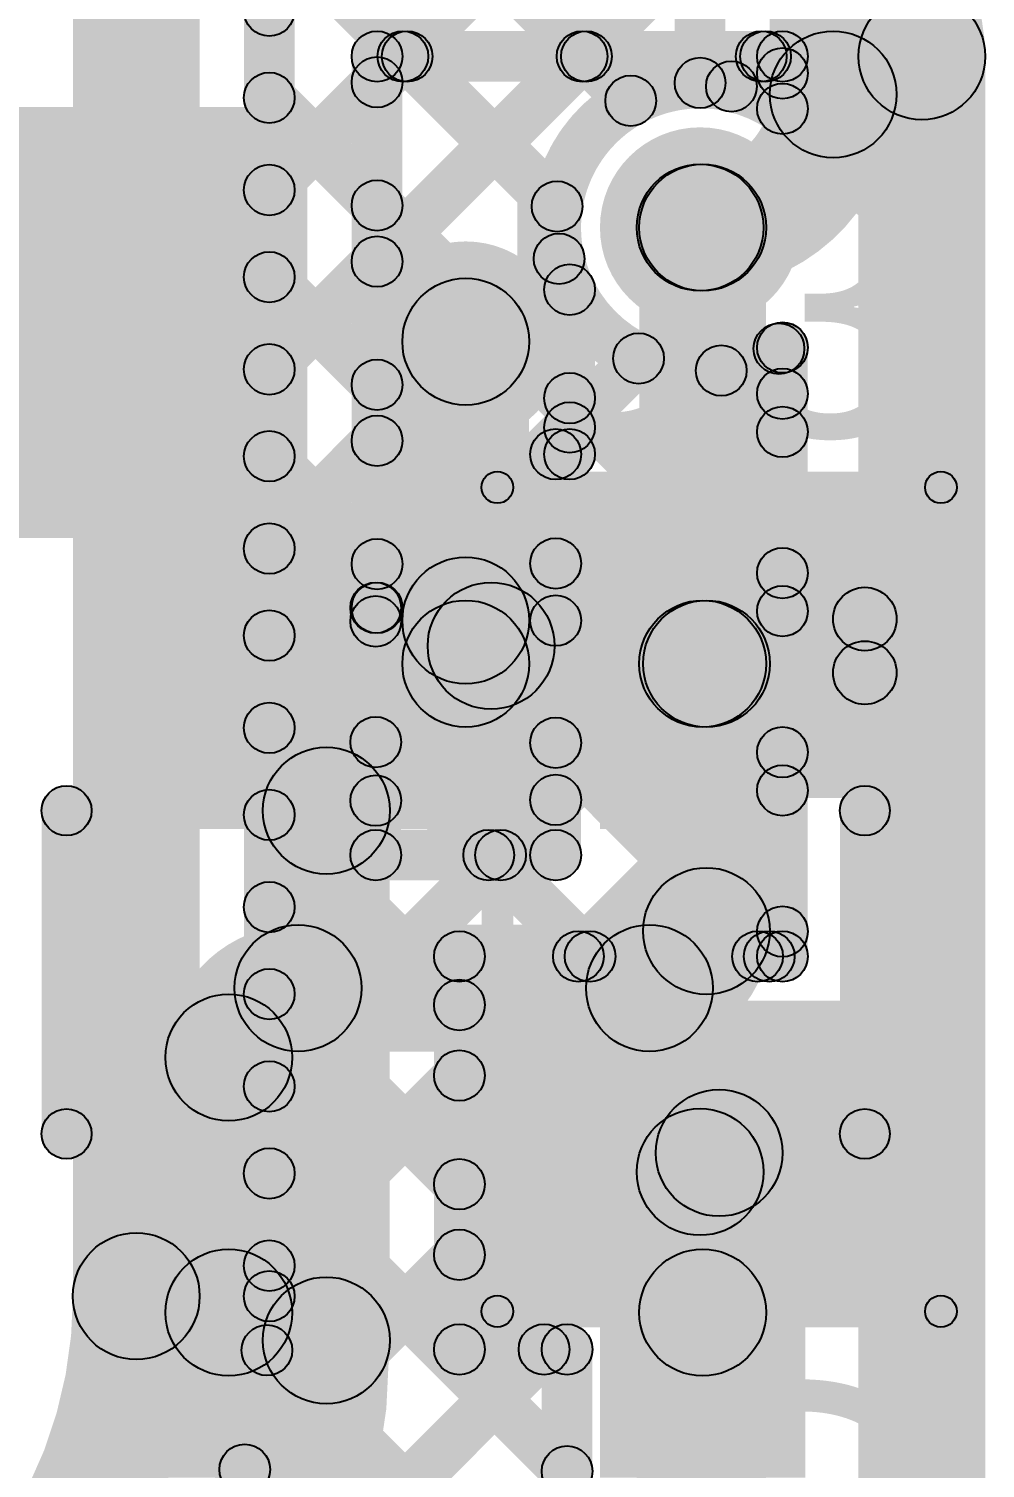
# Model space of a CAD drawing. Header units: millimetres. Extents: x 3.07 to 5.81, y 1.29 to 3.84.
# Drawn here: x 5.654 to 5.805, y 1.5023 to 1.7294 of the extents above; entities that cross this region are included whole.
import ezdxf

# ---------------------------------------------------------------- set-up
doc = ezdxf.new("R2010")
doc.units = ezdxf.units.MM
doc.header["$MEASUREMENT"] = 0
for name, color, linetype in [('BottomLayer', 5, 'Continuous'), ('BottomOverlay', 54, 'Continuous'), ('BottomPaste', 16, 'Continuous'), ('BottomSolder', 6, 'Continuous'), ('TopLayer', 1, 'Continuous'), ('TopOverlay', 2, 'Continuous'), ('TopPaste', 8, 'Continuous'), ('TopSolder', 216, 'Continuous'), ('ViaHoleLayer', 16, 'Continuous')]:
    doc.layers.add(name, color=color, linetype=linetype)

# ---------------------------------------------------------------- blocks, each defined once
blk = doc.blocks.new('SOT23_5_18')
at = {"layer": 'TopLayer'}
for points in [[(-0.07323, 0.04961), (-0.02913, 0.04961), (-0.02913, 0.0252), (-0.07323, 0.0252)], [(0.02913, 0.04961), (0.07323, 0.04961), (0.07323, 0.0252), (0.02913, 0.0252)], [(-0.07323, 0.0122), (-0.02913, 0.0122), (-0.02913, -0.0122), (-0.07323, -0.0122)], [(-0.07323, -0.0252), (-0.02913, -0.0252), (-0.02913, -0.04961), (-0.07323, -0.04961)], [(0.02913, -0.0252), (0.07323, -0.0252), (0.07323, -0.04961), (0.02913, -0.04961)]]:
    blk.add_hatch(color=1, dxfattribs=at).paths.add_polyline_path(points)
at = {"layer": 'TopOverlay'}
h = blk.add_hatch(color=2, dxfattribs=at)
edge = h.paths.add_edge_path()
edge.add_arc((-0.05824, 0.063), 0.005, 0, 360)
h = blk.add_hatch(color=2, dxfattribs=at)
edge = h.paths.add_edge_path()
edge.add_arc((-0.04976, 0.063), 0.005, 0, 360)
h = blk.add_hatch(color=2, dxfattribs=at)
edge = h.paths.add_edge_path()
edge.add_arc((-0.028, 0.063), 0.00394, 0, 360)
for points in [[(0.023, 0.06694), (0.023, 0.05906), (-0.028, 0.05906), (-0.028, 0.06694)], [(0.023, -0.05906), (0.023, -0.06694), (-0.028, -0.06694), (-0.028, -0.05906)]]:
    blk.add_hatch(color=2, dxfattribs=at).paths.add_polyline_path(points)
h = blk.add_hatch(color=2, dxfattribs=at)
edge = h.paths.add_edge_path()
edge.add_arc((0.023, 0.063), 0.00394, 0, 360)
h = blk.add_hatch(color=2, dxfattribs=at)
edge = h.paths.add_edge_path()
edge.add_arc((-0.028, -0.063), 0.00394, 0, 360)
h = blk.add_hatch(color=2, dxfattribs=at)
edge = h.paths.add_edge_path()
edge.add_arc((0.023, -0.063), 0.00394, 0, 360)
at = {"layer": 'TopPaste'}
for points in [[(-0.07323, 0.04961), (-0.02913, 0.04961), (-0.02913, 0.0252), (-0.07323, 0.0252)], [(0.02913, 0.04961), (0.07323, 0.04961), (0.07323, 0.0252), (0.02913, 0.0252)], [(-0.07323, 0.0122), (-0.02913, 0.0122), (-0.02913, -0.0122), (-0.07323, -0.0122)], [(-0.07323, -0.0252), (-0.02913, -0.0252), (-0.02913, -0.04961), (-0.07323, -0.04961)], [(0.02913, -0.0252), (0.07323, -0.0252), (0.07323, -0.04961), (0.02913, -0.04961)]]:
    blk.add_hatch(color=8, dxfattribs=at).paths.add_polyline_path(points)
at = {"layer": 'TopSolder'}
for points in [[(-0.07723, 0.05361), (-0.02513, 0.05361), (-0.02513, 0.0212), (-0.07723, 0.0212)], [(0.02513, 0.05361), (0.07723, 0.05361), (0.07723, 0.0212), (0.02513, 0.0212)], [(-0.07723, 0.0162), (-0.02513, 0.0162), (-0.02513, -0.0162), (-0.07723, -0.0162)], [(-0.07723, -0.0212), (-0.02513, -0.0212), (-0.02513, -0.05361), (-0.07723, -0.05361)], [(0.02513, -0.0212), (0.07723, -0.0212), (0.07723, -0.05361), (0.02513, -0.05361)]]:
    blk.add_hatch(color=216, dxfattribs=at).paths.add_polyline_path(points)
at = {"layer": 'TopOverlay', "const_width": 0.01}
blk.add_lwpolyline([(-0.04976, 0.063, 1), (-0.05824, 0.063, 1)], format="xyb", close=True, dxfattribs=at)
at = {"layer": 'TopOverlay'}
for centre, radius in [((-0.05824, 0.063), 0.005), ((-0.04976, 0.063), 0.005), ((-0.028, 0.063), 0.00394), ((0.023, 0.063), 0.00394), ((-0.028, -0.063), 0.00394), ((0.023, -0.063), 0.00394)]:
    blk.add_circle(centre, radius, dxfattribs=at)
blk = doc.blocks.new('C__0805_B_102')
at = {"layer": 'BottomLayer'}
for points in [[(-0.06, 0.03), (-0.02, 0.03), (-0.02, -0.03), (-0.06, -0.03)], [(0.02, 0.03), (0.06, 0.03), (0.06, -0.03), (0.02, -0.03)]]:
    blk.add_hatch(color=5, dxfattribs=at).paths.add_polyline_path(points)
at = {"layer": 'BottomOverlay'}
h = blk.add_hatch(color=54, dxfattribs=at)
edge = h.paths.add_edge_path()
edge.add_arc((-0.065, 0.035), 0.0025, 0, 360)
h = blk.add_hatch(color=54, dxfattribs=at)
edge = h.paths.add_edge_path()
edge.add_arc((-0.065, 0.035), 0.0025, 0, 360)
for points in [[(-0.065, 0.0325), (-0.065, 0.0375), (0.065, 0.0375), (0.065, 0.0325)], [(-0.0675, 0.035), (-0.0625, 0.035), (-0.0625, -0.035), (-0.0675, -0.035)], [(0.0625, 0.035), (0.0675, 0.035), (0.0675, -0.035), (0.0625, -0.035)], [(-0.065, -0.0375), (-0.065, -0.0325), (0.065, -0.0325), (0.065, -0.0375)]]:
    blk.add_hatch(color=54, dxfattribs=at).paths.add_polyline_path(points)
h = blk.add_hatch(color=54, dxfattribs=at)
edge = h.paths.add_edge_path()
edge.add_arc((0.065, 0.035), 0.0025, 0, 360)
h = blk.add_hatch(color=54, dxfattribs=at)
edge = h.paths.add_edge_path()
edge.add_arc((0.065, 0.035), 0.0025, 0, 360)
h = blk.add_hatch(color=54, dxfattribs=at)
edge = h.paths.add_edge_path()
edge.add_arc((-0.065, -0.035), 0.0025, 0, 360)
h = blk.add_hatch(color=54, dxfattribs=at)
edge = h.paths.add_edge_path()
edge.add_arc((-0.065, -0.035), 0.0025, 0, 360)
h = blk.add_hatch(color=54, dxfattribs=at)
edge = h.paths.add_edge_path()
edge.add_arc((0.065, -0.035), 0.0025, 0, 360)
h = blk.add_hatch(color=54, dxfattribs=at)
edge = h.paths.add_edge_path()
edge.add_arc((0.065, -0.035), 0.0025, 0, 360)
at = {"layer": 'BottomPaste'}
for points in [[(-0.06, 0.03), (-0.02, 0.03), (-0.02, -0.03), (-0.06, -0.03)], [(0.02, 0.03), (0.06, 0.03), (0.06, -0.03), (0.02, -0.03)]]:
    blk.add_hatch(color=16, dxfattribs=at).paths.add_polyline_path(points)
at = {"layer": 'BottomSolder'}
for points in [[(-0.064, 0.034), (-0.016, 0.034), (-0.016, -0.034), (-0.064, -0.034)], [(0.016, 0.034), (0.064, 0.034), (0.064, -0.034), (0.016, -0.034)]]:
    blk.add_hatch(color=6, dxfattribs=at).paths.add_polyline_path(points)
at = {"layer": 'BottomOverlay'}
for centre in [(-0.065, 0.035), (-0.065, 0.035), (0.065, 0.035), (0.065, 0.035), (-0.065, -0.035), (-0.065, -0.035), (0.065, -0.035), (0.065, -0.035)]:
    blk.add_circle(centre, 0.0025, dxfattribs=at)

msp = doc.modelspace()

# ---------------------------------------------------------------- hatches: boundary and pattern name
at = {"layer": 'BottomLayer'}
for points in [[(5.791, 1.719), (5.771, 1.719), (5.771, 3.438), (5.791, 3.438)], [(5.764, 1.72081), (5.756, 1.72081), (5.756, 3.436), (5.764, 3.436)], [(5.681, 1.5294), (5.661, 1.5294), (5.661, 1.809), (5.681, 1.809)], [(5.696, 1.5294), (5.688, 1.5294), (5.688, 1.8003), (5.696, 1.8003)], [(5.68917, 1.77222), (5.69483, 1.77788), (5.75187, 1.72083), (5.74621, 1.71518)], [(5.69483, 1.70109), (5.68917, 1.70674), (5.75717, 1.77474), (5.76283, 1.76909)], [(5.68917, 1.74394), (5.69483, 1.74959), (5.74026, 1.70416), (5.7346, 1.6985)], [(5.69483, 1.6728), (5.68917, 1.67846), (5.75717, 1.74646), (5.76283, 1.7408)], [(5.68917, 1.71565), (5.69483, 1.72131), (5.77583, 1.64031), (5.77017, 1.63465)], [(5.69483, 1.64452), (5.68917, 1.65018), (5.7349, 1.6959), (5.74056, 1.69025)], [(5.68917, 1.68737), (5.69483, 1.69302), (5.77583, 1.61202), (5.77017, 1.60637)], [(5.69483, 1.61623), (5.68917, 1.62189), (5.74747, 1.68019), (5.75312, 1.67453)], [(5.733, 1.636), (5.713, 1.636), (5.713, 1.68), (5.733, 1.68)], [(5.777, 1.583), (5.769, 1.583), (5.769, 1.67906), (5.777, 1.67906)], [(5.7605, 1.6726), (5.76616, 1.67826), (5.77583, 1.66859), (5.77017, 1.66294)], [(5.69483, 1.58795), (5.68917, 1.59361), (5.77017, 1.67461), (5.77583, 1.66895)], [(5.68917, 1.65908), (5.69483, 1.66474), (5.77374, 1.58583), (5.76808, 1.58017)], [(5.691, 1.612), (5.753, 1.612), (5.753, 1.652), (5.691, 1.652)], [(5.69483, 1.55967), (5.68917, 1.56532), (5.77017, 1.64632), (5.77583, 1.64067)], [(5.68917, 1.6308), (5.69483, 1.63645), (5.74545, 1.58583), (5.7398, 1.58017)], [(5.74362, 1.58017), (5.73796, 1.58583), (5.77017, 1.61804), (5.77583, 1.61238)], [(5.68917, 1.60251), (5.69483, 1.60817), (5.72483, 1.57817), (5.71917, 1.57251)], [(5.711, 1.52242), (5.691, 1.52242), (5.691, 1.606), (5.711, 1.606)], [(5.7719, 1.58017), (5.76625, 1.58583), (5.77017, 1.58975), (5.77583, 1.5841)], [(5.722, 1.579), (5.722, 1.587), (5.773, 1.587), (5.773, 1.579)], [(5.726, 1.521), (5.718, 1.521), (5.718, 1.583), (5.726, 1.583)], [(5.68917, 1.57423), (5.69483, 1.57989), (5.72483, 1.54989), (5.71917, 1.54423)], [(5.69483, 1.53138), (5.68917, 1.53704), (5.71917, 1.56704), (5.72483, 1.56138)], [(5.68917, 1.54595), (5.69483, 1.5516), (5.74183, 1.5046), (5.73617, 1.49895)], [(5.77, 1.476), (5.75, 1.476), (5.75, 1.549), (5.77, 1.549)], [(5.69095, 1.49922), (5.68529, 1.50488), (5.71917, 1.53875), (5.72483, 1.5331)], [(5.722, 1.517), (5.722, 1.525), (5.739, 1.525), (5.739, 1.517)], [(5.59019, 1.37017), (5.58453, 1.37583), (5.73253, 1.52383), (5.73819, 1.51817)], [(5.6888, 1.51803), (5.69446, 1.52369), (5.74003, 1.47812), (5.73437, 1.47246)], [(5.743, 1.48491), (5.735, 1.48491), (5.735, 1.521), (5.743, 1.521)]]:
    msp.add_hatch(color=5, dxfattribs=at).paths.add_polyline_path(points)
h = msp.add_hatch(color=5, dxfattribs=at)
edge = h.paths.add_edge_path()
edge.add_arc((5.692, 1.7322), 0.004, 0, 360)
h = msp.add_hatch(color=5, dxfattribs=at)
edge = h.paths.add_edge_path()
edge.add_arc((5.781, 1.719), 0.01, 0, 360)
h = msp.add_hatch(color=5, dxfattribs=at)
edge = h.paths.add_edge_path()
edge.add_arc((5.781, 1.719), 0.01, 0, 360)
h = msp.add_hatch(color=5, dxfattribs=at)
edge = h.paths.add_edge_path()
edge.add_arc((5.76, 1.72081), 0.004, 0, 360)
h = msp.add_hatch(color=5, dxfattribs=at)
edge = h.paths.add_edge_path()
edge.add_arc((5.76, 1.72081), 0.004, 0, 360)
h = msp.add_hatch(color=5, dxfattribs=at)
edge = h.paths.add_edge_path()
edge.add_arc((5.692, 1.71848), 0.004, 0, 360)
h = msp.add_hatch(color=5, dxfattribs=at)
edge = h.paths.add_edge_path()
edge.add_arc((5.74904, 1.71801), 0.004, 0, 360)
h = msp.add_hatch(color=5, dxfattribs=at)
edge = h.paths.add_edge_path()
edge.add_arc((5.692, 1.70392), 0.004, 0, 360)
h = msp.add_hatch(color=5, dxfattribs=at)
edge = h.paths.add_edge_path()
edge.add_arc((5.76, 1.698), 0.01181, 0, 360)
h = msp.add_hatch(color=5, dxfattribs=at)
edge = h.paths.add_edge_path()
edge.add_arc((5.76, 1.698), 0.01, 0, 360)
h = msp.add_hatch(color=5, dxfattribs=at)
edge = h.paths.add_edge_path()
edge.add_arc((5.73743, 1.70133), 0.004, 0, 360)
h = msp.add_hatch(color=5, dxfattribs=at)
edge = h.paths.add_edge_path()
edge.add_arc((5.73773, 1.69307), 0.004, 0, 360)
h = msp.add_hatch(color=5, dxfattribs=at)
edge = h.paths.add_edge_path()
edge.add_arc((5.692, 1.69019), 0.004, 0, 360)
h = msp.add_hatch(color=5, dxfattribs=at)
edge = h.paths.add_edge_path()
edge.add_arc((5.723, 1.68), 0.01181, 0, 360)
h = msp.add_hatch(color=5, dxfattribs=at)
edge = h.paths.add_edge_path()
edge.add_arc((5.723, 1.68), 0.01, 0, 360)
h = msp.add_hatch(color=5, dxfattribs=at)
edge = h.paths.add_edge_path()
edge.add_arc((5.77245, 1.67889), 0.004, 0, 360)
h = msp.add_hatch(color=5, dxfattribs=at)
edge = h.paths.add_edge_path()
edge.add_arc((5.773, 1.67906), 0.004, 0, 360)
h = msp.add_hatch(color=5, dxfattribs=at)
edge = h.paths.add_edge_path()
edge.add_arc((5.75029, 1.67736), 0.004, 0, 360)
h = msp.add_hatch(color=5, dxfattribs=at)
edge = h.paths.add_edge_path()
edge.add_arc((5.692, 1.67563), 0.004, 0, 360)
h = msp.add_hatch(color=5, dxfattribs=at)
edge = h.paths.add_edge_path()
edge.add_arc((5.76333, 1.67543), 0.004, 0, 360)
h = msp.add_hatch(color=5, dxfattribs=at)
edge = h.paths.add_edge_path()
edge.add_arc((5.773, 1.67178), 0.004, 0, 360)
h = msp.add_hatch(color=5, dxfattribs=at)
edge = h.paths.add_edge_path()
edge.add_arc((5.773, 1.66576), 0.004, 0, 360)
h = msp.add_hatch(color=5, dxfattribs=at)
edge = h.paths.add_edge_path()
edge.add_arc((5.692, 1.66191), 0.004, 0, 360)
h = msp.add_hatch(color=5, dxfattribs=at)
edge = h.paths.add_edge_path()
edge.add_arc((5.692, 1.64735), 0.004, 0, 360)
h = msp.add_hatch(color=5, dxfattribs=at)
edge = h.paths.add_edge_path()
edge.add_arc((5.773, 1.64349), 0.004, 0, 360)
h = msp.add_hatch(color=5, dxfattribs=at)
edge = h.paths.add_edge_path()
edge.add_arc((5.723, 1.636), 0.01, 0, 360)
h = msp.add_hatch(color=5, dxfattribs=at)
edge = h.paths.add_edge_path()
edge.add_arc((5.723, 1.636), 0.01, 0, 360)
h = msp.add_hatch(color=5, dxfattribs=at)
edge = h.paths.add_edge_path()
edge.add_arc((5.727, 1.632), 0.01, 0, 360)
h = msp.add_hatch(color=5, dxfattribs=at)
edge = h.paths.add_edge_path()
edge.add_arc((5.727, 1.632), 0.01, 0, 360)
h = msp.add_hatch(color=5, dxfattribs=at)
edge = h.paths.add_edge_path()
edge.add_arc((5.773, 1.63748), 0.004, 0, 360)
h = msp.add_hatch(color=5, dxfattribs=at)
edge = h.paths.add_edge_path()
edge.add_arc((5.692, 1.63363), 0.004, 0, 360)
h = msp.add_hatch(color=5, dxfattribs=at)
edge = h.paths.add_edge_path()
edge.add_arc((5.692, 1.61906), 0.004, 0, 360)
h = msp.add_hatch(color=5, dxfattribs=at)
edge = h.paths.add_edge_path()
edge.add_arc((5.773, 1.61521), 0.004, 0, 360)
h = msp.add_hatch(color=5, dxfattribs=at)
edge = h.paths.add_edge_path()
edge.add_arc((5.701, 1.606), 0.01, 0, 360)
h = msp.add_hatch(color=5, dxfattribs=at)
edge = h.paths.add_edge_path()
edge.add_arc((5.701, 1.606), 0.01, 0, 360)
h = msp.add_hatch(color=5, dxfattribs=at)
edge = h.paths.add_edge_path()
edge.add_arc((5.773, 1.6092), 0.004, 0, 360)
h = msp.add_hatch(color=5, dxfattribs=at)
edge = h.paths.add_edge_path()
edge.add_arc((5.692, 1.60534), 0.004, 0, 360)
h = msp.add_hatch(color=5, dxfattribs=at)
edge = h.paths.add_edge_path()
edge.add_arc((5.692, 1.59078), 0.004, 0, 360)
h = msp.add_hatch(color=5, dxfattribs=at)
edge = h.paths.add_edge_path()
edge.add_arc((5.773, 1.58693), 0.004, 0, 360)
h = msp.add_hatch(color=5, dxfattribs=at)
edge = h.paths.add_edge_path()
edge.add_arc((5.722, 1.583), 0.004, 0, 360)
h = msp.add_hatch(color=5, dxfattribs=at)
edge = h.paths.add_edge_path()
edge.add_arc((5.722, 1.583), 0.004, 0, 360)
h = msp.add_hatch(color=5, dxfattribs=at)
edge = h.paths.add_edge_path()
edge.add_arc((5.74079, 1.583), 0.004, 0, 360)
h = msp.add_hatch(color=5, dxfattribs=at)
edge = h.paths.add_edge_path()
edge.add_arc((5.74263, 1.583), 0.004, 0, 360)
h = msp.add_hatch(color=5, dxfattribs=at)
edge = h.paths.add_edge_path()
edge.add_arc((5.76907, 1.583), 0.004, 0, 360)
h = msp.add_hatch(color=5, dxfattribs=at)
edge = h.paths.add_edge_path()
edge.add_arc((5.77091, 1.583), 0.004, 0, 360)
h = msp.add_hatch(color=5, dxfattribs=at)
edge = h.paths.add_edge_path()
edge.add_arc((5.773, 1.583), 0.004, 0, 360)
h = msp.add_hatch(color=5, dxfattribs=at)
edge = h.paths.add_edge_path()
edge.add_arc((5.773, 1.583), 0.004, 0, 360)
h = msp.add_hatch(color=5, dxfattribs=at)
edge = h.paths.add_edge_path()
edge.add_arc((5.692, 1.57706), 0.004, 0, 360)
h = msp.add_hatch(color=5, dxfattribs=at)
edge = h.paths.add_edge_path()
edge.add_arc((5.722, 1.57534), 0.004, 0, 360)
h = msp.add_hatch(color=5, dxfattribs=at)
edge = h.paths.add_edge_path()
edge.add_arc((5.722, 1.56421), 0.004, 0, 360)
h = msp.add_hatch(color=5, dxfattribs=at)
edge = h.paths.add_edge_path()
edge.add_arc((5.692, 1.56249), 0.004, 0, 360)
h = msp.add_hatch(color=5, dxfattribs=at)
edge = h.paths.add_edge_path()
edge.add_arc((5.763, 1.552), 0.01, 0, 360)
h = msp.add_hatch(color=5, dxfattribs=at)
edge = h.paths.add_edge_path()
edge.add_arc((5.76, 1.549), 0.01, 0, 360)
h = msp.add_hatch(color=5, dxfattribs=at)
edge = h.paths.add_edge_path()
edge.add_arc((5.76, 1.549), 0.01, 0, 360)
h = msp.add_hatch(color=5, dxfattribs=at)
edge = h.paths.add_edge_path()
edge.add_arc((5.692, 1.54877), 0.004, 0, 360)
h = msp.add_hatch(color=5, dxfattribs=at)
edge = h.paths.add_edge_path()
edge.add_arc((5.722, 1.54706), 0.004, 0, 360)
h = msp.add_hatch(color=5, dxfattribs=at)
edge = h.paths.add_edge_path()
edge.add_arc((5.722, 1.53593), 0.004, 0, 360)
h = msp.add_hatch(color=5, dxfattribs=at)
edge = h.paths.add_edge_path()
edge.add_arc((5.671, 1.5294), 0.01, 0, 360)
h = msp.add_hatch(color=5, dxfattribs=at)
edge = h.paths.add_edge_path()
edge.add_arc((5.671, 1.5294), 0.01, 0, 360)
h = msp.add_hatch(color=5, dxfattribs=at)
edge = h.paths.add_edge_path()
edge.add_arc((5.692, 1.53421), 0.004, 0, 360)
h = msp.add_hatch(color=5, dxfattribs=at)
edge = h.paths.add_edge_path()
edge.add_arc((5.692, 1.5294), 0.004, 0, 360)
h = msp.add_hatch(color=5, dxfattribs=at)
edge = h.paths.add_edge_path()
edge.add_arc((5.692, 1.5294), 0.004, 0, 360)
h = msp.add_hatch(color=5, dxfattribs=at)
edge = h.paths.add_edge_path()
edge.add_arc((5.701, 1.52242), 0.01, 0, 360)
h = msp.add_hatch(color=5, dxfattribs=at)
edge = h.paths.add_edge_path()
edge.add_arc((5.701, 1.52242), 0.01, 0, 360)
h = msp.add_hatch(color=5, dxfattribs=at)
edge = h.paths.add_edge_path()
edge.add_arc((5.69163, 1.52086), 0.004, 0, 360)
h = msp.add_hatch(color=5, dxfattribs=at)
edge = h.paths.add_edge_path()
edge.add_arc((5.722, 1.521), 0.004, 0, 360)
h = msp.add_hatch(color=5, dxfattribs=at)
edge = h.paths.add_edge_path()
edge.add_arc((5.722, 1.521), 0.004, 0, 360)
h = msp.add_hatch(color=5, dxfattribs=at)
edge = h.paths.add_edge_path()
edge.add_arc((5.73536, 1.521), 0.004, 0, 360)
h = msp.add_hatch(color=5, dxfattribs=at)
edge = h.paths.add_edge_path()
edge.add_arc((5.739, 1.521), 0.004, 0, 360)
h = msp.add_hatch(color=5, dxfattribs=at)
edge = h.paths.add_edge_path()
edge.add_arc((5.739, 1.521), 0.004, 0, 360)
h = msp.add_hatch(color=5, dxfattribs=at)
edge = h.paths.add_edge_path()
edge.add_arc((5.68812, 1.50205), 0.004, 0, 360)
h = msp.add_hatch(color=5, dxfattribs=at)
edge = h.paths.add_edge_path()
edge.add_arc((5.739, 1.50177), 0.004, 0, 360)
at = {"layer": 'BottomSolder'}
h = msp.add_hatch(color=6, dxfattribs=at)
edge = h.paths.add_edge_path()
edge.add_arc((5.76, 1.698), 0.01581, 0, 360)
h = msp.add_hatch(color=6, dxfattribs=at)
edge = h.paths.add_edge_path()
edge.add_arc((5.723, 1.68), 0.01581, 0, 360)
at = {"layer": 'TopLayer'}
h = msp.add_hatch(color=1, dxfattribs=at)
edge = h.paths.add_edge_path()
edge.add_arc((5.795, 1.725), 0.01, 0, 360)
h = msp.add_hatch(color=1, dxfattribs=at)
edge = h.paths.add_edge_path()
edge.add_arc((5.795, 1.725), 0.01, 0, 360)
h = msp.add_hatch(color=1, dxfattribs=at)
edge = h.paths.add_edge_path()
edge.add_arc((5.709, 1.725), 0.004, 0, 360)
h = msp.add_hatch(color=1, dxfattribs=at)
edge = h.paths.add_edge_path()
edge.add_arc((5.709, 1.725), 0.004, 0, 360)
for points in [[(5.709, 1.721), (5.709, 1.729), (5.773, 1.729), (5.773, 1.721)], [(5.71183, 1.6898), (5.70617, 1.69546), (5.73854, 1.72783), (5.7442, 1.72217)], [(5.71183, 1.71809), (5.70617, 1.72374), (5.71026, 1.72783), (5.71591, 1.72217)], [(5.71094, 1.72217), (5.71659, 1.72783), (5.74026, 1.70416), (5.7346, 1.6985)], [(5.73922, 1.72217), (5.74488, 1.72783), (5.75187, 1.72083), (5.74621, 1.71518)], [(5.76775, 1.71744), (5.7621, 1.7231), (5.76682, 1.72783), (5.77248, 1.72217)], [(5.7675, 1.72217), (5.77316, 1.72783), (5.77583, 1.72516), (5.77017, 1.7195)], [(5.713, 1.638), (5.705, 1.638), (5.705, 1.725), (5.713, 1.725)], [(5.777, 1.71674), (5.769, 1.71674), (5.769, 1.725), (5.777, 1.725)], [(5.805, 1.48968), (5.785, 1.48968), (5.785, 1.725), (5.805, 1.725)], [(5.576, 1.649), (5.698, 1.649), (5.698, 1.717), (5.576, 1.717)], [(5.76, 1.688), (5.76, 1.708), (5.7604, 1.708), (5.7604, 1.688)], [(5.70617, 1.69865), (5.71183, 1.70431), (5.74223, 1.67391), (5.73657, 1.66825)], [(5.7704, 1.62918), (5.7504, 1.62918), (5.7504, 1.698), (5.7704, 1.698)], [(5.71183, 1.66152), (5.70617, 1.66718), (5.7349, 1.6959), (5.74056, 1.69025)], [(5.7434, 1.66223), (5.7354, 1.66223), (5.7354, 1.6882), (5.7434, 1.6882)], [(5.733, 1.62918), (5.713, 1.62918), (5.713, 1.68), (5.733, 1.68)], [(5.70617, 1.67037), (5.71183, 1.67602), (5.74003, 1.64783), (5.73437, 1.64217)], [(5.71163, 1.63304), (5.70597, 1.63869), (5.73657, 1.66929), (5.74223, 1.66364)], [(5.7412, 1.599), (5.7332, 1.599), (5.7332, 1.66223), (5.7412, 1.66223)], [(5.70617, 1.64208), (5.71183, 1.64774), (5.74003, 1.61954), (5.73437, 1.61389)], [(5.7128, 1.599), (5.7048, 1.599), (5.7048, 1.638), (5.7128, 1.638)], [(5.71163, 1.60475), (5.70597, 1.61041), (5.73437, 1.6388), (5.74003, 1.63315)], [(5.7604, 1.61918), (5.7604, 1.63918), (5.761, 1.63918), (5.761, 1.61918)], [(5.771, 1.587), (5.751, 1.587), (5.751, 1.62918), (5.771, 1.62918)], [(5.70597, 1.61399), (5.71163, 1.61965), (5.72945, 1.60183), (5.7238, 1.59617)], [(5.73133, 1.59617), (5.72568, 1.60183), (5.73437, 1.61052), (5.74003, 1.60486)], [(5.7088, 1.595), (5.7088, 1.603), (5.7372, 1.603), (5.7372, 1.595)], [(5.69653, 1.568), (5.69653, 1.588), (5.752, 1.588), (5.752, 1.568)], [(5.6956, 1.52682), (5.6756, 1.52682), (5.6756, 1.56706), (5.6956, 1.56706)], [(5.7704, 1.476), (5.7504, 1.476), (5.7504, 1.52682), (5.7704, 1.52682)]]:
    msp.add_hatch(color=1, dxfattribs=at).paths.add_polyline_path(points)
h = msp.add_hatch(color=1, dxfattribs=at)
edge = h.paths.add_edge_path()
edge.add_arc((5.71308, 1.725), 0.004, 0, 360)
h = msp.add_hatch(color=1, dxfattribs=at)
edge = h.paths.add_edge_path()
edge.add_arc((5.71376, 1.725), 0.004, 0, 360)
h = msp.add_hatch(color=1, dxfattribs=at)
edge = h.paths.add_edge_path()
edge.add_arc((5.74137, 1.725), 0.004, 0, 360)
h = msp.add_hatch(color=1, dxfattribs=at)
edge = h.paths.add_edge_path()
edge.add_arc((5.74205, 1.725), 0.004, 0, 360)
h = msp.add_hatch(color=1, dxfattribs=at)
edge = h.paths.add_edge_path()
edge.add_arc((5.76965, 1.725), 0.004, 0, 360)
h = msp.add_hatch(color=1, dxfattribs=at)
edge = h.paths.add_edge_path()
edge.add_arc((5.77033, 1.725), 0.004, 0, 360)
h = msp.add_hatch(color=1, dxfattribs=at)
edge = h.paths.add_edge_path()
edge.add_arc((5.773, 1.725), 0.004, 0, 360)
h = msp.add_hatch(color=1, dxfattribs=at)
edge = h.paths.add_edge_path()
edge.add_arc((5.773, 1.725), 0.004, 0, 360)
h = msp.add_hatch(color=1, dxfattribs=at)
edge = h.paths.add_edge_path()
edge.add_arc((5.773, 1.72233), 0.004, 0, 360)
h = msp.add_hatch(color=1, dxfattribs=at)
edge = h.paths.add_edge_path()
edge.add_arc((5.709, 1.72092), 0.004, 0, 360)
h = msp.add_hatch(color=1, dxfattribs=at)
edge = h.paths.add_edge_path()
edge.add_arc((5.76493, 1.72027), 0.004, 0, 360)
h = msp.add_hatch(color=1, dxfattribs=at)
edge = h.paths.add_edge_path()
edge.add_arc((5.74904, 1.71801), 0.004, 0, 360)
h = msp.add_hatch(color=1, dxfattribs=at)
edge = h.paths.add_edge_path()
edge.add_arc((5.773, 1.71674), 0.004, 0, 360)
h = msp.add_hatch(color=1, dxfattribs=at)
edge = h.paths.add_edge_path()
edge.add_arc((5.773, 1.71674), 0.004, 0, 360)
h = msp.add_hatch(color=1, dxfattribs=at)
edge = h.paths.add_edge_path()
edge.add_arc((5.76, 1.698), 0.01181, 0, 360)
h = msp.add_hatch(color=1, dxfattribs=at)
edge = h.paths.add_edge_path()
edge.add_arc((5.76, 1.698), 0.01, 0, 360)
h = msp.add_hatch(color=1, dxfattribs=at)
edge = h.paths.add_edge_path()
edge.add_arc((5.7604, 1.698), 0.01, 0, 360)
h = msp.add_hatch(color=1, dxfattribs=at)
edge = h.paths.add_edge_path()
edge.add_arc((5.7604, 1.698), 0.01, 0, 360)
h = msp.add_hatch(color=1, dxfattribs=at)
edge = h.paths.add_edge_path()
edge.add_arc((5.709, 1.70148), 0.004, 0, 360)
h = msp.add_hatch(color=1, dxfattribs=at)
edge = h.paths.add_edge_path()
edge.add_arc((5.73743, 1.70133), 0.004, 0, 360)
h = msp.add_hatch(color=1, dxfattribs=at)
edge = h.paths.add_edge_path()
edge.add_arc((5.709, 1.69263), 0.004, 0, 360)
h = msp.add_hatch(color=1, dxfattribs=at)
edge = h.paths.add_edge_path()
edge.add_arc((5.73773, 1.69307), 0.004, 0, 360)
h = msp.add_hatch(color=1, dxfattribs=at)
edge = h.paths.add_edge_path()
edge.add_arc((5.7394, 1.6882), 0.004, 0, 360)
h = msp.add_hatch(color=1, dxfattribs=at)
edge = h.paths.add_edge_path()
edge.add_arc((5.7394, 1.6882), 0.004, 0, 360)
h = msp.add_hatch(color=1, dxfattribs=at)
edge = h.paths.add_edge_path()
edge.add_arc((5.723, 1.68), 0.01181, 0, 360)
h = msp.add_hatch(color=1, dxfattribs=at)
edge = h.paths.add_edge_path()
edge.add_arc((5.723, 1.68), 0.01, 0, 360)
h = msp.add_hatch(color=1, dxfattribs=at)
edge = h.paths.add_edge_path()
edge.add_arc((5.709, 1.67319), 0.004, 0, 360)
h = msp.add_hatch(color=1, dxfattribs=at)
edge = h.paths.add_edge_path()
edge.add_arc((5.7394, 1.67108), 0.004, 0, 360)
h = msp.add_hatch(color=1, dxfattribs=at)
edge = h.paths.add_edge_path()
edge.add_arc((5.7394, 1.66646), 0.004, 0, 360)
h = msp.add_hatch(color=1, dxfattribs=at)
edge = h.paths.add_edge_path()
edge.add_arc((5.709, 1.66435), 0.004, 0, 360)
h = msp.add_hatch(color=1, dxfattribs=at)
edge = h.paths.add_edge_path()
edge.add_arc((5.7372, 1.66223), 0.004, 0, 360)
h = msp.add_hatch(color=1, dxfattribs=at)
edge = h.paths.add_edge_path()
edge.add_arc((5.7394, 1.66223), 0.004, 0, 360)
h = msp.add_hatch(color=1, dxfattribs=at)
edge = h.paths.add_edge_path()
edge.add_arc((5.709, 1.64491), 0.004, 0, 360)
h = msp.add_hatch(color=1, dxfattribs=at)
edge = h.paths.add_edge_path()
edge.add_arc((5.7372, 1.645), 0.004, 0, 360)
h = msp.add_hatch(color=1, dxfattribs=at)
edge = h.paths.add_edge_path()
edge.add_arc((5.7088, 1.638), 0.004, 0, 360)
h = msp.add_hatch(color=1, dxfattribs=at)
edge = h.paths.add_edge_path()
edge.add_arc((5.709, 1.638), 0.004, 0, 360)
h = msp.add_hatch(color=1, dxfattribs=at)
edge = h.paths.add_edge_path()
edge.add_arc((5.7088, 1.63587), 0.004, 0, 360)
h = msp.add_hatch(color=1, dxfattribs=at)
edge = h.paths.add_edge_path()
edge.add_arc((5.7372, 1.63598), 0.004, 0, 360)
h = msp.add_hatch(color=1, dxfattribs=at)
edge = h.paths.add_edge_path()
edge.add_arc((5.723, 1.62918), 0.01, 0, 360)
h = msp.add_hatch(color=1, dxfattribs=at)
edge = h.paths.add_edge_path()
edge.add_arc((5.7604, 1.62918), 0.01, 0, 360)
h = msp.add_hatch(color=1, dxfattribs=at)
edge = h.paths.add_edge_path()
edge.add_arc((5.7604, 1.62918), 0.01, 0, 360)
h = msp.add_hatch(color=1, dxfattribs=at)
edge = h.paths.add_edge_path()
edge.add_arc((5.761, 1.62918), 0.01, 0, 360)
h = msp.add_hatch(color=1, dxfattribs=at)
edge = h.paths.add_edge_path()
edge.add_arc((5.761, 1.62918), 0.01, 0, 360)
h = msp.add_hatch(color=1, dxfattribs=at)
edge = h.paths.add_edge_path()
edge.add_arc((5.7088, 1.61682), 0.004, 0, 360)
h = msp.add_hatch(color=1, dxfattribs=at)
edge = h.paths.add_edge_path()
edge.add_arc((5.7372, 1.61671), 0.004, 0, 360)
h = msp.add_hatch(color=1, dxfattribs=at)
edge = h.paths.add_edge_path()
edge.add_arc((5.7088, 1.60758), 0.004, 0, 360)
h = msp.add_hatch(color=1, dxfattribs=at)
edge = h.paths.add_edge_path()
edge.add_arc((5.7372, 1.60769), 0.004, 0, 360)
h = msp.add_hatch(color=1, dxfattribs=at)
edge = h.paths.add_edge_path()
edge.add_arc((5.7088, 1.599), 0.004, 0, 360)
h = msp.add_hatch(color=1, dxfattribs=at)
edge = h.paths.add_edge_path()
edge.add_arc((5.7088, 1.599), 0.004, 0, 360)
h = msp.add_hatch(color=1, dxfattribs=at)
edge = h.paths.add_edge_path()
edge.add_arc((5.72663, 1.599), 0.004, 0, 360)
h = msp.add_hatch(color=1, dxfattribs=at)
edge = h.paths.add_edge_path()
edge.add_arc((5.72851, 1.599), 0.004, 0, 360)
h = msp.add_hatch(color=1, dxfattribs=at)
edge = h.paths.add_edge_path()
edge.add_arc((5.7372, 1.599), 0.004, 0, 360)
h = msp.add_hatch(color=1, dxfattribs=at)
edge = h.paths.add_edge_path()
edge.add_arc((5.7372, 1.599), 0.004, 0, 360)
h = msp.add_hatch(color=1, dxfattribs=at)
edge = h.paths.add_edge_path()
edge.add_arc((5.761, 1.587), 0.01, 0, 360)
h = msp.add_hatch(color=1, dxfattribs=at)
edge = h.paths.add_edge_path()
edge.add_arc((5.761, 1.587), 0.01, 0, 360)
h = msp.add_hatch(color=1, dxfattribs=at)
edge = h.paths.add_edge_path()
edge.add_arc((5.69653, 1.578), 0.01, 0, 360)
h = msp.add_hatch(color=1, dxfattribs=at)
edge = h.paths.add_edge_path()
edge.add_arc((5.69653, 1.578), 0.01, 0, 360)
h = msp.add_hatch(color=1, dxfattribs=at)
edge = h.paths.add_edge_path()
edge.add_arc((5.752, 1.578), 0.01, 0, 360)
h = msp.add_hatch(color=1, dxfattribs=at)
edge = h.paths.add_edge_path()
edge.add_arc((5.752, 1.578), 0.01, 0, 360)
h = msp.add_hatch(color=1, dxfattribs=at)
edge = h.paths.add_edge_path()
edge.add_arc((5.6856, 1.56706), 0.01, 0, 360)
h = msp.add_hatch(color=1, dxfattribs=at)
edge = h.paths.add_edge_path()
edge.add_arc((5.6856, 1.56706), 0.01, 0, 360)
h = msp.add_hatch(color=1, dxfattribs=at)
edge = h.paths.add_edge_path()
edge.add_arc((5.6856, 1.52682), 0.01, 0, 360)
h = msp.add_hatch(color=1, dxfattribs=at)
edge = h.paths.add_edge_path()
edge.add_arc((5.7604, 1.52682), 0.01, 0, 360)
at = {"layer": 'TopSolder'}
h = msp.add_hatch(color=216, dxfattribs=at)
edge = h.paths.add_edge_path()
edge.add_arc((5.76, 1.698), 0.01581, 0, 360)
h = msp.add_hatch(color=216, dxfattribs=at)
edge = h.paths.add_edge_path()
edge.add_arc((5.723, 1.68), 0.01581, 0, 360)
at = {"layer": 'ViaHoleLayer'}
h = msp.add_hatch(color=16, dxfattribs=at)
edge = h.paths.add_edge_path()
edge.add_arc((5.76, 1.698), 0.00787, 0, 360)
h = msp.add_hatch(color=16, dxfattribs=at)
edge = h.paths.add_edge_path()
edge.add_arc((5.723, 1.68), 0.00787, 0, 360)

# ---------------------------------------------------------------- linework, layer by layer
at = {"layer": 'BottomLayer'}
for points, const_width in [([(5.781, 1.719, -0.414214), (5.76, 1.698)], 0.02), ([(5.77245, 1.67889, -1.340286), (5.76, 1.72081)], 0.008), ([(5.727, 1.632, -0.414214), (5.723, 1.636)], 0.02), ([(5.701, 1.606, -0.414214), (5.727, 1.632)], 0.02), ([(5.76, 1.549, -0.414214), (5.763, 1.552)], 0.02), ([(5.671, 1.5294, -0.414214), (5.5936, 1.452)], 0.02), ([(5.692, 1.5294, -0.414214), (5.5936, 1.431)], 0.008), ([(5.701, 1.52242, -0.198912), (5.67171, 1.45171)], 0.02)]:
    msp.add_lwpolyline(points, format="xyb", dxfattribs=dict(at, const_width=const_width))
for centre, radius in [((5.692, 1.7322), 0.004), ((5.781, 1.719), 0.01), ((5.781, 1.719), 0.01), ((5.76, 1.72081), 0.004), ((5.76, 1.72081), 0.004), ((5.692, 1.71848), 0.004), ((5.74904, 1.71801), 0.004), ((5.692, 1.70392), 0.004), ((5.76, 1.698), 0.01), ((5.73743, 1.70133), 0.004), ((5.73773, 1.69307), 0.004), ((5.692, 1.69019), 0.004), ((5.723, 1.68), 0.01), ((5.77245, 1.67889), 0.004), ((5.773, 1.67906), 0.004), ((5.75029, 1.67736), 0.004), ((5.692, 1.67563), 0.004), ((5.76333, 1.67543), 0.004), ((5.773, 1.67178), 0.004), ((5.773, 1.66576), 0.004), ((5.692, 1.66191), 0.004), ((5.692, 1.64735), 0.004), ((5.773, 1.64349), 0.004), ((5.723, 1.636), 0.01), ((5.723, 1.636), 0.01), ((5.727, 1.632), 0.01), ((5.727, 1.632), 0.01), ((5.773, 1.63748), 0.004), ((5.692, 1.63363), 0.004), ((5.692, 1.61906), 0.004), ((5.773, 1.61521), 0.004), ((5.701, 1.606), 0.01), ((5.701, 1.606), 0.01), ((5.773, 1.6092), 0.004), ((5.692, 1.60534), 0.004), ((5.692, 1.59078), 0.004), ((5.773, 1.58693), 0.004), ((5.722, 1.583), 0.004), ((5.722, 1.583), 0.004), ((5.74079, 1.583), 0.004), ((5.74263, 1.583), 0.004), ((5.76907, 1.583), 0.004), ((5.77091, 1.583), 0.004), ((5.773, 1.583), 0.004), ((5.773, 1.583), 0.004), ((5.692, 1.57706), 0.004), ((5.722, 1.57534), 0.004), ((5.722, 1.56421), 0.004), ((5.692, 1.56249), 0.004), ((5.763, 1.552), 0.01), ((5.76, 1.549), 0.01), ((5.76, 1.549), 0.01), ((5.692, 1.54877), 0.004), ((5.722, 1.54706), 0.004), ((5.722, 1.53593), 0.004), ((5.671, 1.5294), 0.01), ((5.671, 1.5294), 0.01), ((5.692, 1.53421), 0.004), ((5.692, 1.5294), 0.004), ((5.692, 1.5294), 0.004), ((5.701, 1.52242), 0.01), ((5.701, 1.52242), 0.01), ((5.69163, 1.52086), 0.004), ((5.722, 1.521), 0.004), ((5.722, 1.521), 0.004), ((5.73536, 1.521), 0.004), ((5.739, 1.521), 0.004), ((5.739, 1.521), 0.004), ((5.68812, 1.50205), 0.004), ((5.739, 1.50177), 0.004)]:
    msp.add_circle(centre, radius, dxfattribs=at)
at = {"layer": 'TopLayer'}
for points, const_width in [([(5.774, 1.746, -0.414214), (5.795, 1.725)], 0.02), ([(5.7394, 1.6882, -0.768627), (5.773, 1.71674)], 0.008), ([(5.761, 1.587, -0.414214), (5.752, 1.578)], 0.02), ([(5.6856, 1.56706, -0.414214), (5.69653, 1.578)], 0.02)]:
    msp.add_lwpolyline(points, format="xyb", dxfattribs=dict(at, const_width=const_width))
for centre, radius in [((5.795, 1.725), 0.01), ((5.795, 1.725), 0.01), ((5.709, 1.725), 0.004), ((5.709, 1.725), 0.004), ((5.71308, 1.725), 0.004), ((5.71376, 1.725), 0.004), ((5.74137, 1.725), 0.004), ((5.74205, 1.725), 0.004), ((5.76965, 1.725), 0.004), ((5.77033, 1.725), 0.004), ((5.773, 1.725), 0.004), ((5.773, 1.725), 0.004), ((5.773, 1.72233), 0.004), ((5.709, 1.72092), 0.004), ((5.76493, 1.72027), 0.004), ((5.74904, 1.71801), 0.004), ((5.773, 1.71674), 0.004), ((5.773, 1.71674), 0.004), ((5.76, 1.698), 0.01), ((5.7604, 1.698), 0.01), ((5.7604, 1.698), 0.01), ((5.709, 1.70148), 0.004), ((5.73743, 1.70133), 0.004), ((5.709, 1.69263), 0.004), ((5.73773, 1.69307), 0.004), ((5.7394, 1.6882), 0.004), ((5.7394, 1.6882), 0.004), ((5.723, 1.68), 0.01), ((5.709, 1.67319), 0.004), ((5.7394, 1.67108), 0.004), ((5.7394, 1.66646), 0.004), ((5.709, 1.66435), 0.004), ((5.7372, 1.66223), 0.004), ((5.7394, 1.66223), 0.004), ((5.709, 1.64491), 0.004), ((5.7372, 1.645), 0.004), ((5.7088, 1.638), 0.004), ((5.709, 1.638), 0.004), ((5.7088, 1.63587), 0.004), ((5.7372, 1.63598), 0.004), ((5.723, 1.62918), 0.01), ((5.7604, 1.62918), 0.01), ((5.7604, 1.62918), 0.01), ((5.761, 1.62918), 0.01), ((5.761, 1.62918), 0.01), ((5.7088, 1.61682), 0.004), ((5.7372, 1.61671), 0.004), ((5.7088, 1.60758), 0.004), ((5.7372, 1.60769), 0.004), ((5.7088, 1.599), 0.004), ((5.7088, 1.599), 0.004), ((5.72663, 1.599), 0.004), ((5.72851, 1.599), 0.004), ((5.7372, 1.599), 0.004), ((5.7372, 1.599), 0.004), ((5.761, 1.587), 0.01), ((5.761, 1.587), 0.01), ((5.69653, 1.578), 0.01), ((5.69653, 1.578), 0.01), ((5.752, 1.578), 0.01), ((5.752, 1.578), 0.01), ((5.6856, 1.56706), 0.01), ((5.6856, 1.56706), 0.01), ((5.6856, 1.52682), 0.01), ((5.7604, 1.52682), 0.01)]:
    msp.add_circle(centre, radius, dxfattribs=at)

# ---------------------------------------------------------------- block references
for name, p, rotation in [('C__0805_B_102', (5.763, 1.592), 90), ('SOT23_5_18', (5.723, 1.578), 270)]:
    msp.add_blockref(name, p, dxfattribs=dict(rotation=rotation))

# ---------------------------------------------------------------- texts
at = {"layer": 'BottomOverlay', "text_generation_flag": 2}
msp.add_text('C3', height=0.04, rotation=90, dxfattribs=at).set_placement((5.796, 1.519))
at = {"layer": 'TopOverlay'}
msp.add_text('U3', height=0.04, dxfattribs=at).set_placement((5.727, 1.665))

doc.saveas('drawing.dxf')
